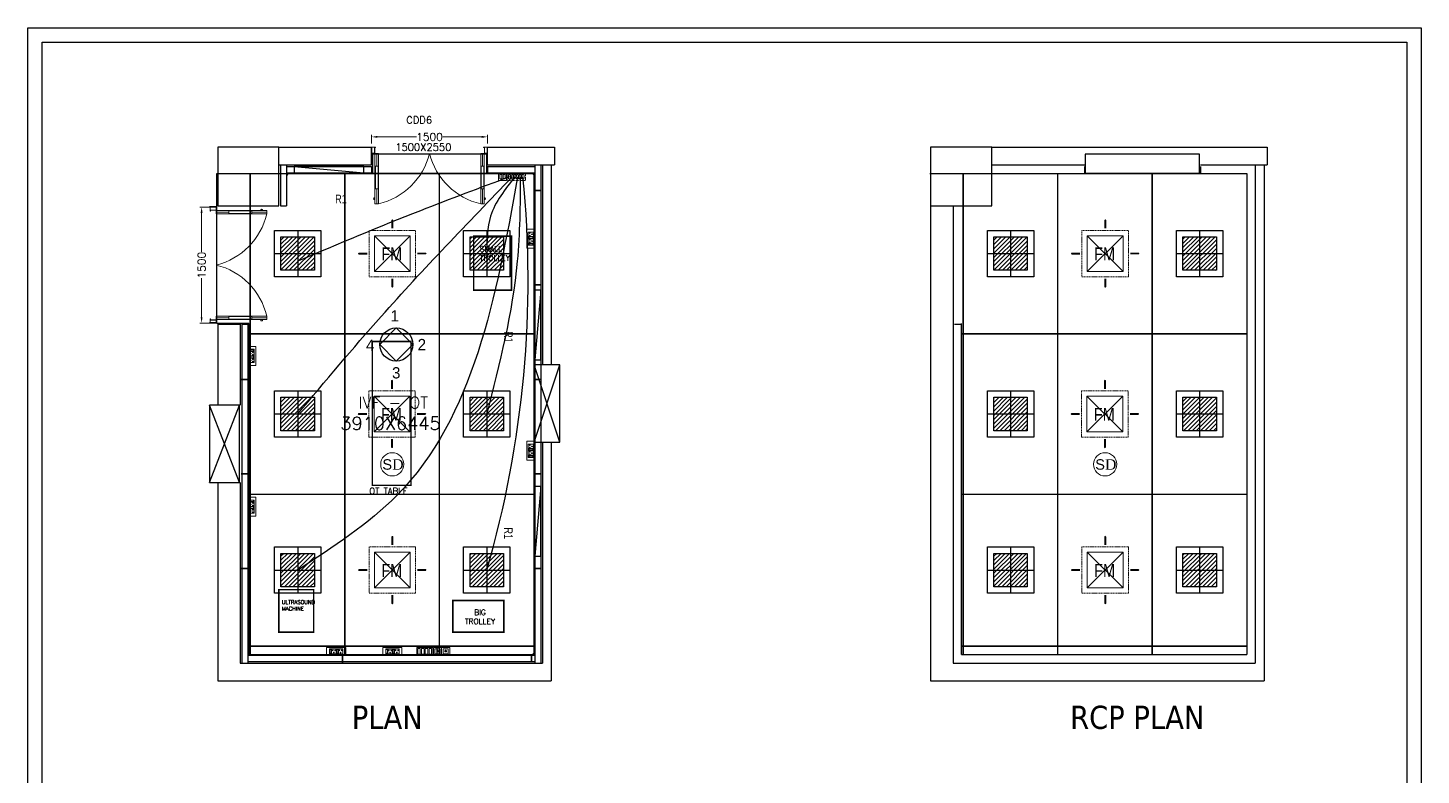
# Model space of a CAD drawing. Header units: millimetres. Extents: x 3552052 to 4144896, y -707811 to -630695.
# Drawn here: x 3939276 to 3957300, y -690785 to -681115 of the extents above; entities that cross this region are included whole.
import ezdxf
from ezdxf.enums import TextEntityAlignment as Align

# ---------------------------------------------------------------- set-up
doc = ezdxf.new("R2010")
doc.units = ezdxf.units.MM
doc.header["$LTSCALE"] = 6
doc.header["$MEASUREMENT"] = 0
doc.linetypes.add('DASHED', pattern=[0.75, 0.5, -0.25])
doc.linetypes.add('HIDDEN', pattern=[0.375, 0.25, -0.125])
doc.layers.get('0').update_dxf_attribs({"linetype": 'CONTINUOUS', "lineweight": 0})
doc.layers.get('Defpoints').update_dxf_attribs({"linetype": 'CONTINUOUS', "lineweight": 0})
for name, color, linetype, lineweight in [('0 Room description', 6, 'CONTINUOUS', 0), ('0 Room Dimensions', 7, 'CONTINUOUS', 0), ('1200 Door', 144, 'CONTINUOUS', 0), ('80 mm Wall', 5, 'CONTINUOUS', 0), ('Ahlada 50mm Ceiling Panels', 191, 'CONTINUOUS', 0), ('Ahlada Coving', 3, 'CONTINUOUS', 0), ('COL', 5, 'CONTINUOUS', 0), ('DIM', 7, 'CONTINUOUS', 0), ('Double Leaf Door', 4, 'CONTINUOUS', 0), ('ele text', 7, 'CONTINUOUS', 15), ('ELE-2M UPS P.SB', 3, 'CONTINUOUS', 0), ('ELE-4M RAW P.SB', 40, 'CONTINUOUS', 0), ('ELE-6M RAW P.SB', 40, 'HIDDEN', 0), ('ELE-6M UPS P.SB', 3, 'CONTINUOUS', 0), ('ELE. 2N0S OF 6-16 UPS SOCKETS', 191, 'CONTINUOUS', 0), ('ELE.LAN POINT', 3, 'CONTINUOUS', 0), ('EQP', 6, 'CONTINUOUS', 0), ('FA-BELOW SMOKE DERECTOR', 1, 'CONTINUOUS', 0), ('MEP_HVAC_RA_RAISERS', 3, 'CONTINUOUS', 0), ('MEP_HVAC_SUPPLY_DIFFUSER', 5, 'CONTINUOUS', 0), ('MEP_HVAC_TEXT', 7, 'CONTINUOUS', 0), ('Partition-80WP', 7, 'CONTINUOUS', 0), ('Supply Diffusers', 3, 'CONTINUOUS', 0), ('WALL', 8, 'CONTINUOUS', 0), ('WIN', 151, 'CONTINUOUS', 0)]:
    doc.layers.add(name, color=color, linetype=linetype, lineweight=lineweight)
doc.layers.add('ELE-42W EMERGENCY DOWN LIGHT', color=7, linetype='CONTINUOUS', lineweight=0, true_color=0x608ec6)
doc.layers.add('ELE-LIGHTING WIRING', color=7, linetype='CONTINUOUS', lineweight=0, true_color=0x63d7b6)
doc.styles.add('Annotation', font='tahoma.ttf')
doc.styles.add('ARIEL', font='sanss___.ttf', dxfattribs={"width": 0.75})
doc.styles.add('PDF Times New Roman', font='times.ttf')
doc.styles.add('ROMAN', font='arial.ttf', dxfattribs={"width": 0.8})
doc.styles.add('ROMANS', font='romans.shx')
doc.styles.add('SIMPLEX', font='SIMPLEX')
doc.styles.get("Standard").update_dxf_attribs({"font": 'SIMPLEX'})
doc.dimstyles.new('AEPL1', dxfattribs={"dimtxt": 100, "dimasz": 75, "dimexe": 25, "dimexo": 50, "dimtad": 0, "dimdec": 0, "dimtxsty": 'ROMANS', "dimcen": 2.5, "dimclrd": 7, "dimclre": 7, "dimclrt": 7, "dimadec": 0, "dimazin": 0, "dimtfac": 1, "dimtdec": 0, "dimtmove": 0, "dimatfit": 3, "dimfxl": 1, "dimlwd": 0, "dimlwe": 0, "dimarcsym": 0})

# ---------------------------------------------------------------- blocks, each defined once
blk = doc.blocks.new('Voice')
at = {"layer": 'ELE.LAN POINT', "color": 6}
for points in [[(0, -32), (128, -32), (128, 92), (0, 92)], [(22, -10), (106, -10), (106, 70), (22, 70)], [(77, 21), (70, 21), (70, 12), (58, 12), (58, 21), (51, 21), (51, 39), (77, 39)], [(76, 23), (68, 23), (68, 13), (59, 13), (59, 23), (52, 23), (52, 37), (76, 37)]]:
    blk.add_lwpolyline(points, close=True, dxfattribs=at)
blk = doc.blocks.new('SDFF')
at = {"layer": 'ELE-4M RAW P.SB'}
for p, q in [((0, -100), (0, 0)), ((207, 0, 0), (0, 0)), ((207, -100, 0), (0, -100)), ((207, -100, 0), (207, 0, 0))]:
    blk.add_line(p, q, dxfattribs=at)
at = {"layer": 'ELE-4M RAW P.SB', "color": 3, "linetype": 'ByBlock'}
blk.add_lwpolyline([(47, -85), (47, -11), (17, -11), (17, -85)], close=True, dxfattribs=at)
at = {"layer": 'ELE-4M RAW P.SB', "linetype": 'ByBlock'}
for points in [[(95, -85), (95, -11), (64, -11), (64, -85)], [(143, -85), (143, -11), (112, -11), (112, -85)], [(190, -85), (190, -11), (160, -11), (160, -85)]]:
    blk.add_lwpolyline(points, close=True, dxfattribs=at)
blk = doc.blocks.new('6MODULE-UPS')
at = {"layer": 'ELE. 2N0S OF 6-16 UPS SOCKETS', "color": 223, "lineweight": 0}
for p, q in [((-6, 92), (-6, 20)), ((-6, 92), (-6, 20)), ((19, 92), (-6, 92)), ((-6, 92), (19, 92)), ((-6, 20), (19, 20)), ((-4, 84), (-4, 28)), ((17, 84), (-4, 84)), ((-4, 30), (17, 30)), ((-4, 28), (17, 28)), ((17, 28), (17, 84)), ((19, 20), (19, 92)), ((24, 92), (87, 92)), ((24, 20), (24, 92)), ((87, 20), (24, 20)), ((87, 92), (87, 20)), ((91, 92), (91, 20)), ((91, 92), (91, 20)), ((116, 92), (91, 92)), ((91, 92), (116, 92)), ((91, 20), (116, 20)), ((93, 84), (93, 28)), ((114, 84), (93, 84)), ((93, 30), (114, 30)), ((93, 28), (114, 28)), ((114, 28), (114, 84)), ((116, 20), (116, 92)), ((120, 20), (120, 92)), ((120, 92), (184, 92)), ((184, 20), (120, 20)), ((184, 92), (184, 20))]:
    blk.add_line(p, q, dxfattribs=at)
blk.add_lwpolyline([(-48, 0), (226, 0), (226, 112), (-48, 112)], close=True, dxfattribs=at)
for centre, radius, start, end in [((37, 42), 4.24, 5.2689, 272.51), ((41, 39), 3.42, 202.6838, 75.0951), ((55, 74), 4.92, 307.1584, 232.8416), ((55, 69), 3.14, 161.4031, 18.5969), ((70, 39), 3.42, 104.9049, 337.3162), ((73, 42), 4.24, 267.49, 174.7311), ((134, 42), 4.24, 5.2689, 272.51), ((137, 39), 3.42, 202.6838, 75.0951), ((152, 74), 4.92, 307.1584, 232.8416), ((152, 69), 3.14, 161.4031, 18.5969), ((167, 39), 3.42, 104.9049, 337.3162), ((170, 42), 4.24, 267.49, 174.7311)]:
    blk.add_arc(centre, radius, start, end, dxfattribs=at)
blk = doc.blocks.new('XCDFCF')
at = {"layer": 'ELE-6M UPS P.SB', "color": 3, "linetype": 'ByBlock'}
for points in [[(3522349, -692141), (3522589, -692141), (3522589, -692241), (3522349, -692241)], [(3522369, -692169), (3522395, -692169), (3522395, -692221), (3522369, -692221)], [(3522403, -692169), (3522430, -692169), (3522430, -692221), (3522403, -692221)], [(3522438, -692169), (3522465, -692169), (3522465, -692221), (3522438, -692221)], [(3522473, -692169), (3522499, -692169), (3522499, -692221), (3522473, -692221)], [(3522507, -692169), (3522534, -692169), (3522534, -692221), (3522507, -692221)], [(3522542, -692169), (3522569, -692169), (3522569, -692221), (3522542, -692221)]]:
    blk.add_lwpolyline(points, close=True, dxfattribs=at)
blk = doc.blocks.new('DFSF')
at = {"layer": 'ELE-2M UPS P.SB', "color": 3, "ltscale": 10}
for points in [[(3522118, -692141), (3522225, -692141), (3522225, -692241), (3522118, -692241)], [(3522138, -692166), (3522164, -692166), (3522164, -692219), (3522138, -692219)], [(3522178, -692166), (3522204, -692166), (3522204, -692219), (3522178, -692219)]]:
    blk.add_lwpolyline(points, close=True, dxfattribs=at)
blk = doc.blocks.new('54W EME')
at = {"layer": 'ELE-42W EMERGENCY DOWN LIGHT', "lineweight": 25}
h = blk.add_hatch(dxfattribs=at)
h.set_pattern_fill('ANSI31', color=8, scale=312.5, style=0)
h.paths.add_polyline_path([(-216, -216), (-216, 216), (216, 216), (216, -216)])
for p, q in [((0, 300), (0, -300)), ((-300, 0), (300, 0))]:
    blk.add_line(p, q, dxfattribs=at)
for points in [[(-300, -300), (-300, 300), (300, 300), (300, -300)], [(-216, -216), (-216, 216), (216, 216), (216, -216)]]:
    blk.add_lwpolyline(points, close=True, dxfattribs=at)
blk = doc.blocks.new('SMOKE DETECTOR')
at = {"layer": 'FA-BELOW SMOKE DERECTOR', "color": 7}
blk.add_circle((931029, -118294), 166, dxfattribs=at)
at = {"layer": 'FA-BELOW SMOKE DERECTOR', "insert": (930887, -118373), "char_height": 150, "attachment_point": 7, "style": 'PDF Times New Roman'}
blk.add_mtext('{\\fArial|b0|i0|c0|p34;S}D', dxfattribs=at)
blk = doc.blocks.new('*D467')
at = {"layer": 'Defpoints', "color": 0, "transparency": 16777216}
for p in [(3945223, -682526), (3943723, -682660), (3945223, -682660)]:
    blk.add_point(p, dxfattribs=at)
at = {"layer": 'DIM', "color": 7, "lineweight": 0, "transparency": 16777216}
for p, q in [((3943723, -682610), (3943723, -682501)), ((3943798, -682526), (3944303, -682526)), ((3945148, -682526), (3944643, -682526)), ((3945223, -682610), (3945223, -682501))]:
    blk.add_line(p, q, dxfattribs=at)
at = {"layer": 'DIM', "color": 7, "transparency": 16777216}
for points in [[(3943798, -682514), (3943798, -682539), (3943723, -682526)], [(3945148, -682514), (3945148, -682539), (3945223, -682526)]]:
    blk.add_solid(points, dxfattribs=at)
at = {"layer": 'DIM', "color": 7, "lineweight": -3, "transparency": 16777216, "insert": (3944473, -682526), "char_height": 100, "attachment_point": 5, "style": 'ROMANS'}
blk.add_mtext('1500', dxfattribs=at)
blk = doc.blocks.new('1500x80')
at = {"layer": 'Double Leaf Door'}
for points in [[(99336, -25418), (99341, -25418), (99341, -25121), (99336, -25121)], [(99380, -25121), (99375, -25121), (99375, -25418), (99380, -25418)], [(100704, -25121), (100709, -25121), (100709, -25418), (100704, -25418)], [(100748, -25418), (100743, -25418), (100743, -25121), (100748, -25121)]]:
    blk.add_hatch(color=6, dxfattribs=at).paths.add_polyline_path(points)
at = {"layer": 'Double Leaf Door', "color": 8}
for p, q in [((99322, -24985), (99322, -25003)), ((99336, -24983), (99324, -24983)), ((99324, -25005), (99336, -25005)), ((99336, -25582), (99336, -24928)), ((99336, -24928), (99380, -24928)), ((99336, -24983), (99336, -25005)), ((99358, -25121), (99358, -24928)), ((99380, -24928), (99380, -25582)), ((100748, -24928), (100704, -24928)), ((100704, -24928), (100704, -25582)), ((100726, -25121), (100726, -24928)), ((100748, -25582), (100748, -24928)), ((100748, -24983), (100760, -24983)), ((100748, -24983), (100748, -25005)), ((100760, -25005), (100748, -25005)), ((100762, -24985), (100762, -25003)), ((99292, -25582), (99292, -25662)), ((99332, -25582), (99292, -25582)), ((99294, -25584), (99294, -25660)), ((99330, -25584), (99294, -25584)), ((99330, -25659), (99330, -25584)), ((99332, -25657), (99332, -25582)), ((99380, -25582), (99336, -25582)), ((99358, -25582), (99358, -25418)), ((100704, -25582), (100748, -25582)), ((100726, -25582), (100726, -25418)), ((100752, -25657), (100752, -25582)), ((100752, -25582), (100792, -25582)), ((100754, -25659), (100754, -25584)), ((100754, -25584), (100790, -25584)), ((100790, -25584), (100790, -25660)), ((100792, -25582), (100792, -25662)), ((99292, -25662), (99332, -25662)), ((99294, -25660), (99332, -25660)), ((99342, -25659), (99330, -25659)), ((99344, -25657), (99332, -25657)), ((99332, -25660), (99342, -25660)), ((99332, -25662), (99344, -25662)), ((99342, -25660), (99342, -25659)), ((99344, -25662), (99344, -25657)), ((100740, -25662), (100740, -25657)), ((100740, -25657), (100752, -25657)), ((100752, -25662), (100740, -25662)), ((100742, -25660), (100742, -25659)), ((100742, -25659), (100754, -25659)), ((100752, -25660), (100742, -25660)), ((100790, -25660), (100752, -25660)), ((100792, -25662), (100752, -25662))]:
    blk.add_line(p, q, dxfattribs=at)
at = {"layer": 'Double Leaf Door', "color": 6}
for p, q in [((99380, -25121), (99336, -25121)), ((99336, -25121), (99336, -25418)), ((99341, -25418), (99341, -25121)), ((99375, -25418), (99375, -25121)), ((99380, -25418), (99380, -25121)), ((100704, -25418), (100704, -25121)), ((100704, -25121), (100748, -25121)), ((100709, -25418), (100709, -25121)), ((100743, -25418), (100743, -25121)), ((100748, -25121), (100748, -25418)), ((99336, -25418), (99380, -25418)), ((100748, -25418), (100704, -25418))]:
    blk.add_line(p, q, dxfattribs=at)
at = {"layer": 'Double Leaf Door', "color": 6, "ltscale": 100}
for p, q in [((99375, -25121), (99375, -25418)), ((100709, -25121), (100709, -25418))]:
    blk.add_line(p, q, dxfattribs=at)
at = {"layer": 'Double Leaf Door', "color": 6}
for points in [[(99336, -25121), (99336, -25418), (99341, -25418), (99341, -25121), (99336, -25121)], [(99380, -25121), (99380, -25418), (99375, -25418), (99375, -25121), (99380, -25121)], [(100704, -25121), (100704, -25418), (100709, -25418), (100709, -25121), (100704, -25121)], [(100748, -25121), (100748, -25418), (100743, -25418), (100743, -25121), (100748, -25121)]]:
    blk.add_lwpolyline(points, dxfattribs=at)
at = {"layer": 'Double Leaf Door', "ltscale": 5000}
for points in [[(99336, -25121), (99336, -25418), (99341, -25418), (99341, -25121), (99336, -25121)], [(100748, -25121), (100748, -25418), (100743, -25418), (100743, -25121), (100748, -25121)]]:
    blk.add_lwpolyline(points, dxfattribs=at)
at = {"layer": 'Double Leaf Door', "color": 8}
for centre, radius, start, end in [((99322, -24994), 3.72, 90, 270), ((99324, -24985), 1.98, 90, 180), ((99324, -25003), 1.98, 180, 270), ((99176, -25796), 892, 13.906, 76.7864), ((100908, -25796), 892, 103.2136, 166.094), ((100760, -24985), 1.98, 0, 90), ((100760, -25003), 1.98, 270, 0), ((100762, -24994), 3.72, 270, 90)]:
    blk.add_arc(centre, radius, start, end, dxfattribs=at)
blk = doc.blocks.new('*D468')
at = {"layer": 'Defpoints', "color": 0, "transparency": 16777216}
for p in [(3941524, -683435), (3941673, -683435), (3941673, -684935)]:
    blk.add_point(p, dxfattribs=at)
at = {"layer": 'DIM', "color": 7, "lineweight": 0, "transparency": 16777216}
for p, q in [((3941623, -683435), (3941499, -683435)), ((3941524, -683510), (3941524, -684015)), ((3941524, -684860), (3941524, -684354)), ((3941623, -684935), (3941499, -684935))]:
    blk.add_line(p, q, dxfattribs=at)
at = {"layer": 'DIM', "color": 7, "transparency": 16777216}
for points in [[(3941511, -683510), (3941536, -683510), (3941524, -683435)], [(3941511, -684860), (3941536, -684860), (3941524, -684935)]]:
    blk.add_solid(points, dxfattribs=at)
at = {"layer": 'DIM', "color": 7, "lineweight": -3, "transparency": 16777216, "insert": (3941524, -684185), "char_height": 100, "attachment_point": 5, "rotation": 90, "style": 'ROMANS'}
blk.add_mtext('1500', dxfattribs=at)
blk = doc.blocks.new('A010004 Mezz.F. Layout Plan$0$b & c')
at = {"layer": 'Ahlada Coving', "color": 3}
for p, q in [((-4, 41), (-6, 42)), ((-3, 8), (-4, 8)), ((-4, 8), (-3, 6)), ((5, 15), (-3, 8)), ((-3, 6), (6, 14)), ((9, 11), (0, 3)), ((0, 3), (2, 2)), ((2, 3), (10, 11)), ((2, 2), (2, 3)), ((37, 0), (35, 2))]:
    blk.add_line(p, q, dxfattribs=at)
blk.add_lwpolyline([(-6, 31), (-6, 6), (0, 0), (25, 0), (23, 2), (13, 2), (4, 4), (4, 2), (1, 2), (-4, 6), (-4, 9), (-1, 9), (-4, 19), (-4, 28), (-6, 31)], dxfattribs=at)
for radius, start, end in [(44, 181.9548, 220.5976), (42.5, 184.1661, 265.906), (44, 222.2286, 227.7746), (44, 229.4056, 268.1119)]:
    blk.add_arc((38, 44), radius, start, end, dxfattribs=at)
blk = doc.blocks.new('RA_RAISER')
at = {"layer": 'MEP_HVAC_RA_RAISERS', "lineweight": 25}
blk.add_line((3561966, -606673), (3562866, -606753), dxfattribs=at)
blk.add_lwpolyline([(3562866, -606673), (3561966, -606673), (3561966, -606753), (3562866, -606753)], close=True, dxfattribs=at)
blk.add_lwpolyline([(3562416, -606784, 0, 66.4, 0), (3562416, -606862, 0, 0, 0), (3562416, -606988, 0, 0, 0), (3562516, -606988, 0, 0, 0), (3562241, -607053, 0, 0, 0), (3562393, -607053, 0, 0, 0), (3562393, -607148, 0, 0, 0)], format="xyseb", dxfattribs=at)
at = {"layer": 'MEP_HVAC_RA_RAISERS', "lineweight": 25, "insert": (3562494, -607037), "char_height": 112.5, "width": 174.15, "attachment_point": 1, "style": 'ARIEL'}
blk.add_mtext('R1', dxfattribs=at)
blk = doc.blocks.new('FM3')
at = {"layer": 'Supply Diffusers'}
for p, q in [((235, -235), (-235, 235)), ((-235, -235), (235, 235))]:
    blk.add_line(p, q, dxfattribs=at)
at = {"layer": 'Supply Diffusers', "color": 7}
for points in [[(1, 451, 0, 150, 0), (1, 391, 25, 25, 0), (1, 330, 25, 25, 0)], [(-451, -1, 0, 150, 0), (-391, -1, 25, 25, 0), (-330, -1, 25, 25, 0)], [(451, 1, 0, 150, 0), (390, 1, 25, 25, 0), (330, 1, 25, 25, 0)], [(1, -451, 0, 150, 0), (1, -390, 25, 25, 0), (1, -330, 25, 25, 0)]]:
    blk.add_lwpolyline(points, format="xyseb", dxfattribs=at)
at = {"layer": 'Supply Diffusers', "linetype": 'DASHED', "ltscale": 5}
blk.add_lwpolyline([(-305, -305), (305, -305), (305, 305), (-305, 305)], close=True, dxfattribs=at)
at = {"layer": 'Supply Diffusers'}
blk.add_lwpolyline([(-235, -235), (235, -235), (235, 235), (-235, 235)], close=True, dxfattribs=at)
at = {"layer": 'Supply Diffusers', "style": 'ROMAN', "width": 0.8}
blk.add_text('FM', height=170, dxfattribs=at).set_placement((-144, -90))
blk = doc.blocks.new('SA DIFFUSER 600X600MM')
at = {"layer": 'Supply Diffusers', "color": 1, "xscale": 0.9836065573758823, "yscale": 0.9836065573758823, "zscale": 0.9836065573758823}
blk.add_blockref('FM3', (1302830, -127949, 14385), dxfattribs=at)

msp = doc.modelspace()

# ---------------------------------------------------------------- linework, layer by layer
at = {"color": 7, "lineweight": 30}
for points in [[(3957300, -681115.5), (3957300, -704672), (3939276.2, -704672), (3939276.2, -681115.5)], [(3957113.2, -681302.2), (3957113.2, -704485.2), (3939462.9, -704485.2), (3939462.9, -681302.2)], [(3944042, -684997.8), (3943827.5, -685212.2), (3944042, -685426.6), (3944256.4, -685212.2), (3944042, -684997.8)]]:
    msp.add_lwpolyline(points, close=True, dxfattribs=at)
at = {"lineweight": -3}
msp.add_circle((3944042, -685212.2), 214.4, dxfattribs=at)
at = {"layer": '80 mm Wall', "lineweight": -3, "ltscale": 500}
for p, q in [((3942542.8, -682889.5), (3942542.8, -683419.5)), ((3942622.8, -682889.5), (3942622.8, -683419.5)), ((3942622.8, -682909.5), (3943722.8, -682909.5)), ((3943722.8, -682909.5), (3943722.8, -682989.5)), ((3945222.8, -682909.5), (3945832.8, -682909.5)), ((3945832.8, -682889.5), (3945832.8, -689334.5)), ((3945912.8, -682889.5), (3945912.8, -689334.5)), ((3952944.9, -682909.5), (3952944.9, -682989.5)), ((3942622.8, -682989.5), (3943722.8, -682989.5)), ((3945222.8, -682989.5), (3945832.8, -682989.5)), ((3942542.8, -683419.5), (3942622.8, -683419.5)), ((3942042.8, -684949.5), (3942042.8, -689334.5)), ((3942122.8, -684949.5), (3942122.8, -689334.5)), ((3942122.8, -689234.5), (3945832.8, -689234.5)), ((3942122.8, -689314.5), (3945832.8, -689314.5))]:
    msp.add_line(p, q, dxfattribs=at)
at = {"layer": '80 mm Wall', "color": 251, "lineweight": -3, "ltscale": 500}
for p, q in [((3945222.8, -682909.5), (3945222.8, -682989.5)), ((3954444.9, -682909.5), (3954444.9, -682989.5)), ((3941712.8, -683434.5), (3941632.8, -683434.5)), ((3941712.8, -684934.5), (3941632.8, -684934.5)), ((3942042.8, -684949.5), (3942122.8, -684949.5)), ((3951264.9, -684949.5), (3951344.9, -684949.5))]:
    msp.add_line(p, q, dxfattribs=at)
at = {"layer": 'Ahlada 50mm Ceiling Panels', "lineweight": -3}
for p, q in [((3943732.8, -682749.5), (3943732.8, -682996.5)), ((3945212.8, -682749.5), (3943732.8, -682749.5)), ((3952954.9, -682749.5), (3952954.9, -682996.5)), ((3954434.9, -682749.5), (3952954.9, -682749.5)), ((3941722.8, -682999.5), (3945822.8, -682999.5)), ((3941722.8, -684939.5), (3941722.8, -682999.5)), ((3942153.8, -689224.5), (3942153.8, -682999.5)), ((3942156.8, -689224.5), (3942156.8, -682999.5)), ((3943376.8, -689224.5), (3943376.8, -682999.5)), ((3943379.8, -689224.5), (3943379.8, -682999.5)), ((3943732.8, -682996.5), (3945212.8, -682996.5)), ((3944599.8, -689224.5), (3944599.8, -682999.5)), ((3944602.8, -689224.5), (3944602.8, -682999.5)), ((3945822.8, -682999.5), (3945822.8, -689224.5)), ((3950944.9, -682999.5), (3955044.9, -682999.5)), ((3951375.9, -689224.5), (3951375.9, -682999.5)), ((3951378.9, -689224.5), (3951378.9, -682999.5)), ((3952598.9, -689224.5), (3952598.9, -682999.5)), ((3952601.9, -689224.5), (3952601.9, -682999.5)), ((3952954.9, -682996.5), (3954434.9, -682996.5)), ((3953821.9, -689224.5), (3953821.9, -682999.5)), ((3953824.9, -689224.5), (3953824.9, -682999.5)), ((3955044.9, -682999.5), (3955044.9, -689224.5)), ((3942132.8, -689224.5), (3942132.8, -684939.5)), ((3942132.8, -685072.5), (3945822.8, -685072.5)), ((3942132.8, -685075.5), (3945822.8, -685075.5)), ((3951354.9, -689224.5), (3951354.9, -684939.5)), ((3951354.9, -685072.5), (3955044.9, -685072.5)), ((3951354.9, -685075.5), (3955044.9, -685075.5)), ((3942132.8, -687148.5), (3945822.8, -687148.5)), ((3942132.8, -687151.5), (3945822.8, -687151.5)), ((3951354.9, -687148.5), (3955044.9, -687148.5)), ((3951354.9, -687151.5), (3955044.9, -687151.5)), ((3942132.8, -689111.5), (3945822.8, -689111.5)), ((3942132.8, -689114.5), (3945822.8, -689114.5)), ((3942132.8, -689224.5), (3945822.8, -689224.5)), ((3951354.9, -689111.5), (3955044.9, -689111.5)), ((3951354.9, -689114.5), (3955044.9, -689114.5)), ((3951354.9, -689224.5), (3955044.9, -689224.5))]:
    msp.add_line(p, q, dxfattribs=at)
at = {"layer": 'Ahlada 50mm Ceiling Panels', "color": 251, "lineweight": -3}
for p, q in [((3945212.8, -682996.5), (3945212.8, -682749.5)), ((3954434.9, -682996.5), (3954434.9, -682749.5)), ((3942132.8, -684939.5), (3941722.8, -684939.5))]:
    msp.add_line(p, q, dxfattribs=at)
at = {"layer": 'COL', "color": 7, "lineweight": 30}
for points in [[(3941732.8, -683419.5), (3942522.8, -683419.5), (3942522.8, -682659.5), (3941732.8, -682659.5)], [(3950954.9, -683419.5), (3951744.9, -683419.5), (3951744.9, -682659.5), (3950954.9, -682659.5)]]:
    msp.add_lwpolyline(points, close=True, dxfattribs=at)
at = {"layer": 'ELE-LIGHTING WIRING', "color": 254, "lineweight": -3, "true_color": 0xdebad0}
msp.add_arc((3932293.5, -684377.1), 13453.8, 343.79567, 5.68835, dxfattribs=at)
for points in [[(3945507.7, -683043.6), (3944353.9, -683481), (3942765.4, -684136)], [(3945611.7, -683043.6), (3944048.4, -687166.5), (3942766.8, -688131.5)], [(3942766.8, -686112), (3943845.7, -684850.8), (3945542.4, -683043.6)], [(3945577, -683043.6), (3945262.5, -683550), (3945212.8, -684036)], [(3945646.4, -683043.6), (3945607.3, -684134.5), (3945212.8, -686112)]]:
    msp.add_spline(points, degree=3, dxfattribs=at)
at = {"layer": 'EQP', "lineweight": -3, "const_width": 20, "elevation": 0}
msp.add_lwpolyline([(3945532.8, -683809.8), (3945532.8, -684509.8), (3945042.8, -684509.8), (3945042.8, -683809.8), (3945532.8, -683809.8)], dxfattribs=at)
at = {"layer": 'EQP', "lineweight": -3, "const_width": 20}
for points in [[(3944232.8, -687034.5), (3943732.8, -687034.5), (3943732.8, -685174.5), (3944232.8, -685174.5), (3944232.8, -687034.5)], [(3942522.8, -688934.5), (3942972.8, -688934.5), (3942972.8, -688384.5), (3942522.8, -688384.5), (3942522.8, -688934.5)], [(3945432.8, -688934.5), (3945432.8, -688524.5), (3944772.8, -688524.5), (3944772.8, -688934.5), (3945432.8, -688934.5)]]:
    msp.add_lwpolyline(points, dxfattribs=at)
at = {"layer": 'Partition-80WP', "lineweight": -3, "ltscale": 0.5}
for p, q in [((3945921.8, -683219.4, -92016.4), (3945826.6, -683219.4, -92016.4)), ((3945921.8, -683222.4, -92016.4), (3945826.6, -683222.4, -92016.4)), ((3945921.8, -684442.4, -92016.4), (3945826.6, -684442.4, -92016.4)), ((3945921.8, -684445.4, -92016.4), (3945826.6, -684445.4, -92016.4)), ((3942131.8, -685665.4, -92016.4), (3942036.6, -685665.4, -92016.4)), ((3942131.8, -685668.4, -92016.4), (3942036.6, -685668.4, -92016.4)), ((3945921.8, -685665.4, -92016.4), (3945826.6, -685665.4, -92016.4)), ((3945921.8, -685668.4, -92016.4), (3945826.6, -685668.4, -92016.4)), ((3942131.8, -686888.4, -92016.4), (3942036.6, -686888.4, -92016.4)), ((3945921.8, -686888.4, -92016.4), (3945826.6, -686888.4, -92016.4)), ((3942131.8, -686891.4, -92016.4), (3942036.6, -686891.4, -92016.4)), ((3945921.8, -686891.4, -92016.4), (3945826.6, -686891.4, -92016.4)), ((3942131.8, -688111.4, -92016.4), (3942036.6, -688111.4, -92016.4)), ((3942131.8, -688114.4, -92016.4), (3942036.6, -688114.4, -92016.4)), ((3945921.8, -688111.4, -92016.4), (3945826.6, -688111.4, -92016.4)), ((3945921.8, -688114.4, -92016.4), (3945826.6, -688114.4, -92016.4)), ((3944565.8, -689123.9, -92016.4), (3944565.8, -689219.2, -92016.4)), ((3944568.8, -689123.9, -92016.4), (3944568.8, -689219.2, -92016.4)), ((3945788.8, -689224.6, -92016.4), (3945788.8, -689319.9, -92016.4)), ((3945791.8, -689224.6, -92016.4), (3945791.8, -689319.9, -92016.4)), ((3943342.8, -689234.5), (3943342.8, -689329.8)), ((3943345.8, -689234.5), (3943345.8, -689329.8))]:
    msp.add_line(p, q, dxfattribs=at)
at = {"layer": 'Partition-80WP', "color": 251, "lineweight": -3, "ltscale": 0.5}
for p, q in [((3941721.8, -683431.5), (3941626.6, -683431.5)), ((3941721.8, -683434.5), (3941626.6, -683434.5)), ((3941721.8, -684934.5), (3941626.6, -684934.5)), ((3941721.8, -684937.5), (3941626.6, -684937.5))]:
    msp.add_line(p, q, dxfattribs=at)
at = {"layer": 'WALL', "color": 7, "lineweight": 30}
for p, q in [((3942522.8, -682889.5), (3942522.8, -682659.5)), ((3942522.8, -682659.5), (3943722.8, -682659.5)), ((3943722.8, -682889.5), (3943722.8, -682659.5)), ((3945222.8, -682889.5), (3945222.8, -682659.5)), ((3945222.8, -682659.5), (3946087.8, -682659.5)), ((3946087.8, -682659.5), (3946087.8, -682889.5)), ((3951744.9, -682889.5), (3951744.9, -682659.5)), ((3951744.9, -682659.5), (3954444.9, -682659.5)), ((3954444.9, -682659.5), (3955309.9, -682659.5)), ((3955309.9, -682659.5), (3955309.9, -682889.5)), ((3942522.8, -682889.5), (3943722.8, -682889.5)), ((3945222.8, -682889.5), (3946087.8, -682889.5)), ((3945932.8, -682889.5), (3945932.8, -685477)), ((3946047.8, -682889.5), (3946047.8, -685477)), ((3951744.9, -682889.5), (3952944.9, -682889.5)), ((3954444.9, -682889.5), (3955309.9, -682889.5)), ((3955154.9, -682889.5), (3955154.9, -686477)), ((3955269.9, -682889.5), (3955269.9, -686477)), ((3950954.9, -683419.5), (3950954.9, -685997)), ((3951244.9, -683419.5), (3951244.9, -685997)), ((3941732.8, -684949.5), (3941732.8, -685997)), ((3941732.8, -684949.5), (3942022.8, -684949.5)), ((3942022.8, -684949.5), (3942022.8, -685997)), ((3950954.9, -685997), (3950954.9, -689564.5)), ((3951244.9, -685997), (3951244.9, -689334.5)), ((3945932.8, -686477), (3945932.8, -689334.5)), ((3946047.8, -686477), (3946047.8, -689564.5)), ((3955154.9, -686477), (3955154.9, -689334.5)), ((3955269.9, -686477), (3955269.9, -689564.5)), ((3941732.8, -686997), (3941732.8, -689564.5)), ((3942022.8, -686997), (3942022.8, -689334.5)), ((3942022.8, -689334.5), (3945932.8, -689334.5)), ((3951244.9, -689334.5), (3955154.9, -689334.5)), ((3941732.8, -689564.5), (3946047.8, -689564.5)), ((3950954.9, -689564.5), (3955269.9, -689564.5))]:
    msp.add_line(p, q, dxfattribs=at)
at = {"layer": 'WIN', "color": 251, "lineweight": -3}
for p, q in [((3946158, -686477), (3945828, -685477)), ((3945828, -686477), (3946158, -685477)), ((3942015.3, -686997), (3941625.3, -685997)), ((3941625.3, -686997), (3942015.3, -685997))]:
    msp.add_line(p, q, dxfattribs=at)
for points in [[(3945828, -686477), (3946158, -686477), (3946158, -685477), (3945828, -685477)], [(3941625.3, -686997), (3942015.3, -686997), (3942015.3, -685997), (3941625.3, -685997)]]:
    msp.add_lwpolyline(points, close=True, dxfattribs=at)

# ---------------------------------------------------------------- block references
at = {"layer": 'Ahlada Coving', "lineweight": -3, "ltscale": 500, "yscale": 1.418185559101401, "zscale": 1.418185559101401, "rotation": 180}
for p, xscale in [((3942629.9, -682989.5), -1.418185559101401), ((3945824.8, -682989.5), 1.418185559101401)]:
    msp.add_blockref('A010004 Mezz.F. Layout Plan$0$b & c', p, dxfattribs=dict(at, xscale=xscale))
at = {"layer": 'Ahlada Coving', "lineweight": -3, "ltscale": 500, "yscale": 1.418185559101401, "zscale": 1.418185559101401}
for p, xscale in [((3942130.9, -689234.5), 1.418185559101401), ((3945824.8, -689234.5), -1.418185559101401)]:
    msp.add_blockref('A010004 Mezz.F. Layout Plan$0$b & c', p, dxfattribs=dict(at, xscale=xscale))
at = {"layer": 'Double Leaf Door', "color": 251, "lineweight": -3}
for p, rotation in [((4044514.8, -708321.4), 180), ((3967294.7, -584142.5), 270)]:
    msp.add_blockref('1500x80', p, dxfattribs=dict(at, rotation=rotation))
at = {"layer": 'ELE-2M UPS P.SB', "color": 0, "lineweight": -3}
msp.add_blockref('DFSF', (423244.7, 9151.3), dxfattribs=at)
at = {"layer": 'ELE-42W EMERGENCY DOWN LIGHT', "lineweight": -3}
for p in [(3942766.8, -684036), (3945212.8, -684036), (3951988.9, -684036), (3954434.9, -684036), (3942766.8, -686112), (3945212.8, -686112), (3951988.9, -686112), (3954434.9, -686112), (3942766.8, -688131.5), (3945212.8, -688131.5), (3951988.9, -688131.5), (3954434.9, -688131.5)]:
    msp.add_blockref('54W EME', p, dxfattribs=at)
at = {"layer": 'ELE-4M RAW P.SB', "color": 0, "lineweight": -3}
msp.add_blockref('SDFF', (3944305.9, -689133.8, 0), dxfattribs=at)
at = {"layer": 'ELE-6M RAW P.SB', "color": 0, "lineweight": -3}
msp.add_blockref('XCDFCF', (423125.7, 9151.3), dxfattribs=at)
at = {"layer": 'ELE. 2N0S OF 6-16 UPS SOCKETS', "lineweight": -3, "xscale": -0.9026075240774036, "yscale": 0.9026075240774036, "zscale": 0.9026075240774036}
for p, rotation in [((3945732.1, -683923.5), 269.9999999999996), ((3942223.5, -685280.5), 89.99999999999937), ((3945732.1, -686668), 269.9999999999996), ((3942223.5, -687230.5), 89.99999999999937), ((3943184.5, -689133.1, 0), 180), ((3943911.9, -689133.1, 0), 180)]:
    msp.add_blockref('6MODULE-UPS', p, dxfattribs=dict(at, rotation=rotation))
at = {"layer": 'ELE.LAN POINT', "color": 7, "lineweight": 30, "xscale": -0.8135966191344682, "yscale": 0.8135966191344682, "zscale": 0.8135966191344682, "rotation": 180}
for p in [(3944524.8, -689158.9), (3944628.8, -689158.9)]:
    msp.add_blockref('Voice', p, dxfattribs=at)
at = {"layer": 'FA-BELOW SMOKE DERECTOR', "color": 6, "lineweight": -3, "xscale": 0.9035551315104862, "yscale": 0.9035551315104862, "zscale": 0.9035551315104862}
for p in [(3102754.1, -579878.2), (3111976.1, -579878.2)]:
    msp.add_blockref('SMOKE DETECTOR', p, dxfattribs=at)
at = {"layer": 'MEP_HVAC_RA_RAISERS', "lineweight": -3}
msp.add_blockref('RA_RAISER', (380757, -76236.8), dxfattribs=at)
at = {"layer": 'MEP_HVAC_RA_RAISERS', "lineweight": -3, "rotation": 270}
for p in [(4552585.6, 2877454.6, -46008.2), (4552585.6, 2874914.4, -46008.2)]:
    msp.add_blockref('RA_RAISER', p, dxfattribs=at)
at = {"layer": 'MEP_HVAC_SUPPLY_DIFFUSER', "lineweight": -3}
for p in [(2641160.3, -556086.7, -14384.8), (2650382.4, -556086.7, -14384.8), (2641156.3, -558162.7, -14384.8), (2650378.4, -558162.7, -14384.8), (2641160.3, -560182.2, -14384.8), (2650382.4, -560182.2, -14384.8)]:
    msp.add_blockref('SA DIFFUSER 600X600MM', p, dxfattribs=at)

# ---------------------------------------------------------------- texts
at = {"lineweight": -3, "ltscale": 0.1, "char_height": 136.805, "width": 184.566, "attachment_point": 5, "rotation": 0.1103}
for s, insert in [('\\pxqc;{\\F.shx.shx;\\H1.0669x;1}', (3944022.6, -684841.8)), ('\\pxqc;{\\F.shx.shx.shx.shx;\\H1.0669x;4}', (3943704.2, -685223.7)), ('\\pxqc;{\\F.shx.shx.shx;\\H1.0669x;2}', (3944373.1, -685213.8)), ('\\pxqc;{\\F.shx.shx.shx.shx;\\H1.0669x;3}', (3944041.4, -685580.2))]:
    msp.add_mtext(s, dxfattribs=dict(at, insert=insert))
at = {"lineweight": -3, "char_height": 300, "width": 2697.906, "attachment_point": 3, "style": 'Annotation'}
for s, insert in [('\\pxql;PLAN', (3946164.7, -689886.8)), ('\\pxql;RCP PLAN', (3955457.1, -689886.8))]:
    msp.add_mtext(s, dxfattribs=dict(at, insert=insert))
at = {"layer": '0 Room description', "color": 251, "lineweight": -3, "style": 'SIMPLEX'}
msp.add_text('IVF - OT', height=150, dxfattribs=at).set_placement((3944004.1, -685964.7, -1610551), align=Align.MIDDLE)
at = {"layer": '0 Room Dimensions', "color": 251, "lineweight": -3, "style": 'SIMPLEX'}
msp.add_text('3910X6445', height=168, dxfattribs=at).set_placement((3943319.2, -686317.4, 241159.2))
at = {"layer": '1200 Door', "color": 251, "lineweight": -3, "style": 'ROMANS'}
for s, p in [('CDD6', (3944170.8, -682354.4, -35804.4)), ('1500X2550', (3944028.6, -682706.6, -35804.4))]:
    msp.add_text(s, height=94.18, dxfattribs=at).set_placement(p)
at = {"layer": 'ele text', "lineweight": -3, "insert": (3942561.1, -688522.3), "char_height": 50, "attachment_point": 1}
msp.add_mtext_dynamic_manual_height_columns('ULTRASOUND MACHINE', width=378.785, gutter_width=10, heights=[267.6], dxfattribs=at)
at = {"layer": 'MEP_HVAC_TEXT', "lineweight": -3, "attachment_point": 1}
for s, width, insert, char_height in [('SMALL TROLLEY', 365.687, (3945122.6, -683941.8), 70), ('OT TABLE', 592.862, (3943692.6, -687068.5), 80), ('\\pxqc;BIG TROLLEY', 487.288, (3944881.7, -688643.8), 70)]:
    msp.add_mtext_dynamic_manual_height_columns(s, width=width, gutter_width=10, heights=[0], dxfattribs=dict(at, insert=insert, char_height=char_height))

# ---------------------------------------------------------------- dimensions: what is measured, and where the dimension line sits
at = {"layer": 'DIM', "color": 251, "lineweight": -3}
dim = msp.add_linear_dim(base=(3945222.8, -682526.4), p1=(3943722.8, -682659.5), p2=(3945222.8, -682659.5), dimstyle='AEPL1', dxfattribs=at)
dim.commit()
dim.dimension.update_dxf_attribs({"geometry": '*D467', "text_midpoint": (3944472.8, -682526.4), "dimtype": 160})
dim = msp.add_linear_dim(base=(3941524, -683434.5), p1=(3941672.8, -684934.5), p2=(3941672.8, -683434.5), angle=90, dimstyle='AEPL1', dxfattribs=at)
dim.commit()
dim.dimension.update_dxf_attribs({"geometry": '*D468', "text_midpoint": (3941524, -684184.5), "dimtype": 160})

doc.saveas('drawing.dxf')
